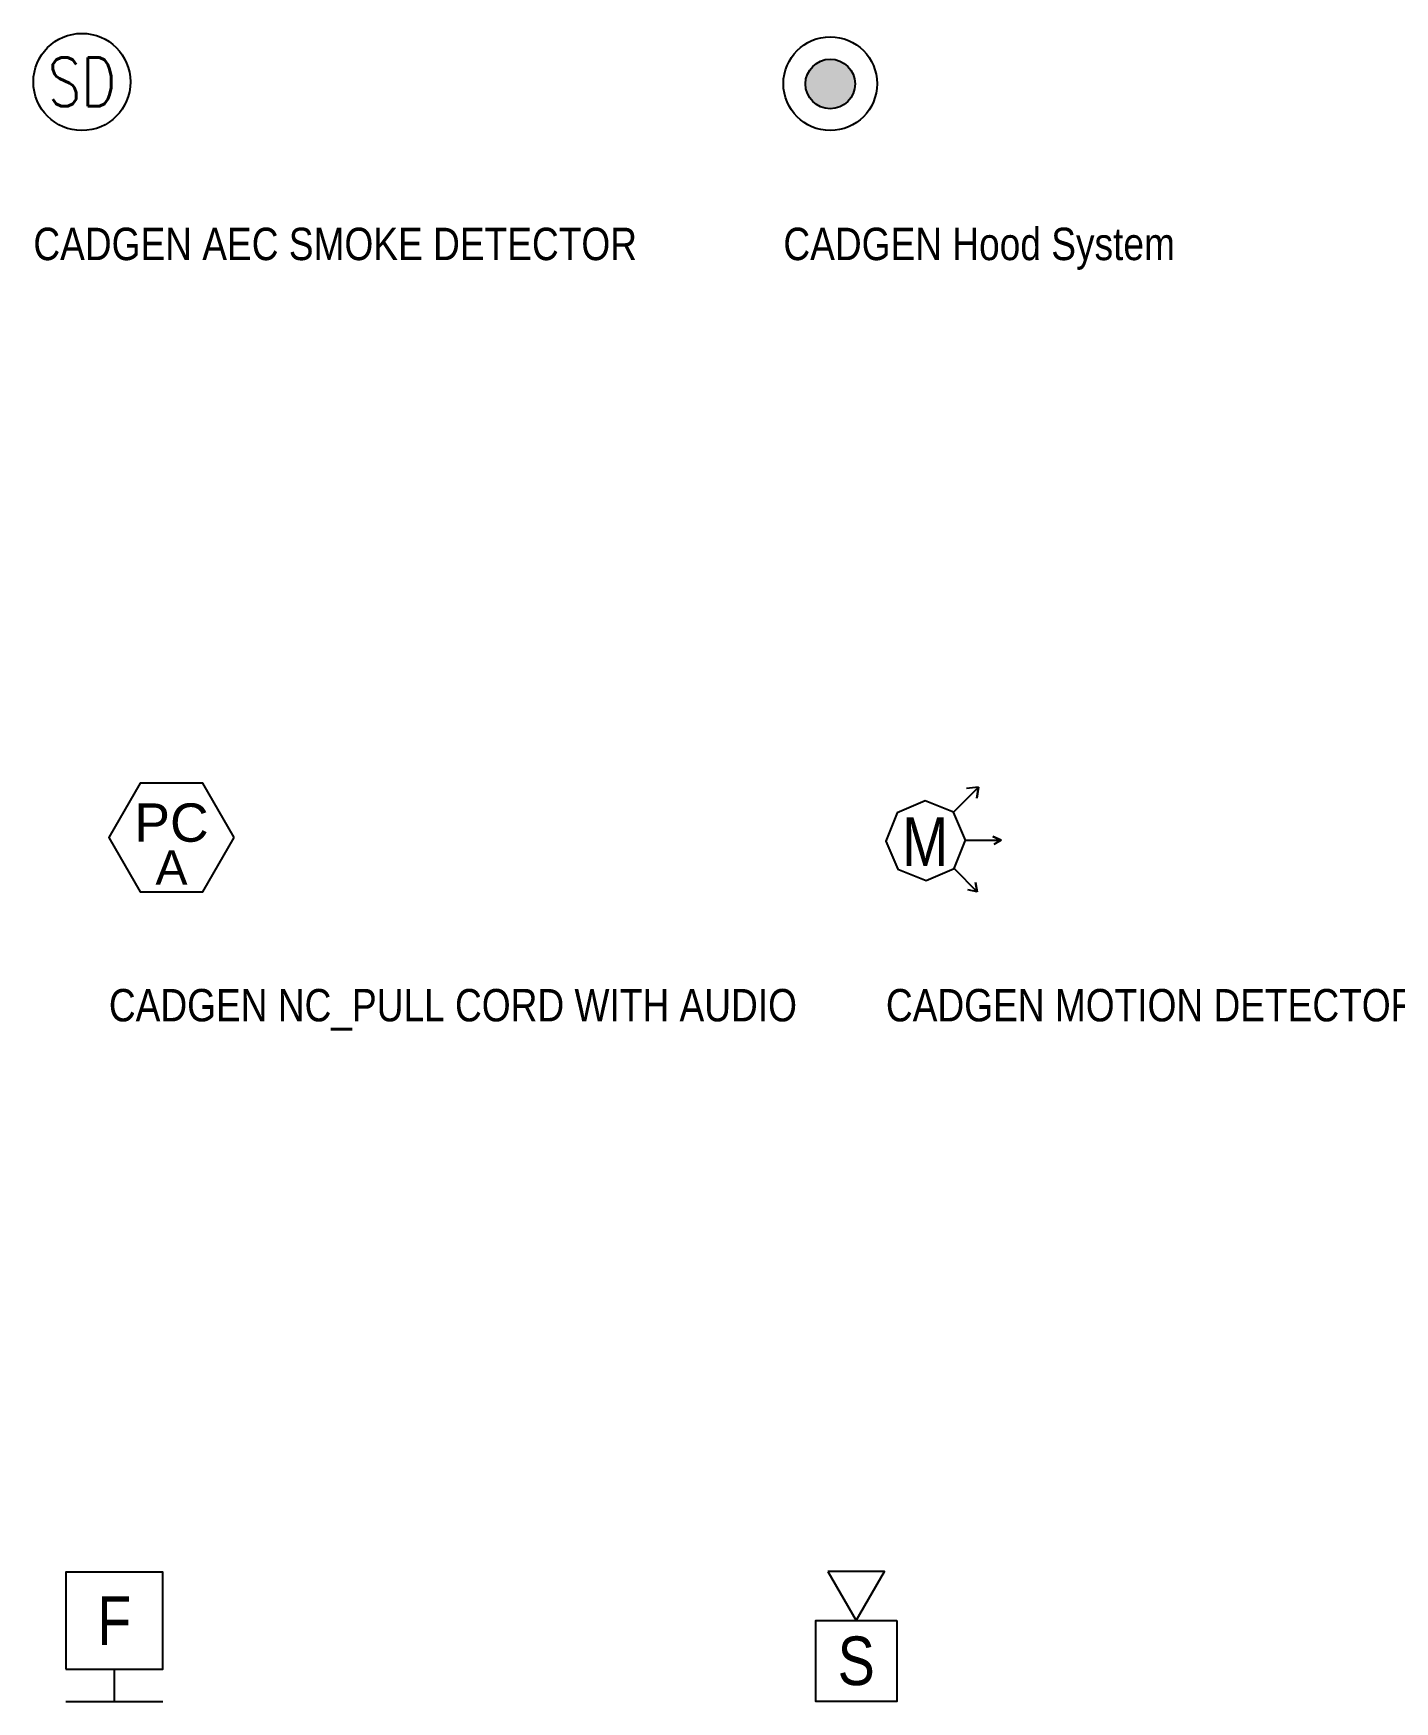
# Model space of a CAD drawing. Extents: x 0 to 1678, y -24 to 1301.
# Drawn here: x 562 to 814.3, y 314 to 623 of the extents above; entities that cross this region are included whole.
import ezdxf
from ezdxf.enums import TextEntityAlignment as Align

# ---------------------------------------------------------------- set-up
doc = ezdxf.new("R2010")
doc.units = 0
doc.header["$MEASUREMENT"] = 0
doc.layers.add('FA-Riser', color=7, linetype='Continuous')
doc.styles.add('AMTS', font='ARIALN.TTF', dxfattribs={"height": 9})
doc.styles.add('Arial', font='arial.ttf')
doc.styles.add('ROMANS', font='ROMANS.shx', dxfattribs={"height": 9})

# ---------------------------------------------------------------- blocks, each defined once
blk = doc.blocks.new('CADGEN Hood System')
h = blk.add_hatch(color=0)
edge = h.paths.add_edge_path()
edge.add_arc((0.01, -0.05), 4.6, 0, 360)
at = {"color": 0}
blk.add_circle((0, 0), 8.68, dxfattribs=at)
at = {"color": 0, "linetype": 'Continuous'}
blk.add_circle((0.01, -0.05), 4.6, dxfattribs=at)
at = {"color": 0, "lineweight": 30, "flags": 104}
blk.add_attdef('DeviceAttributes', text='', height=9, dxfattribs=at).set_placement((13.18, -4.18), align=Align.TOP_LEFT)
blk = doc.blocks.new('CADGEN MOTION DETECTOR WIDE ANGLE')
at = {"color": 0, "lineweight": -2}
for p, q in [((5.25, 5.46), (9.88, 10.1)), ((9.88, 10.1), (7.68, 9.83)), ((9.88, 10.1), (9.57, 8.02)), ((9.57, 8.02), (9.88, 10.1)), ((7.47, 0.28), (14.07, 0.28)), ((14.07, 0.28), (12.53, 0.96)), ((12.53, 0.96), (14.07, 0.28)), ((14.07, 0.28), (12.7, -0.54)), ((5.38, -4.97), (9.65, -9.3)), ((9.65, -9.3), (7.88, -8.92)), ((9.65, -9.3), (9.31, -7.59)), ((9.31, -7.59), (9.65, -9.3))]:
    blk.add_line(p, q, dxfattribs=at)
blk.add_lwpolyline([(5.38, -4.97), (7.47, 0.28), (5.25, 5.46), (0, 7.56), (-5.19, 5.33), (-7.28, 0.08), (-5.05, -5.1), (0.19, -7.2)], close=True, dxfattribs=at)
at = {"color": 7, "linetype": 'Continuous', "lineweight": -2, "insert": (0, 0), "char_height": 9, "attachment_point": 5, "style": 'AMTS'}
blk.add_mtext('M', dxfattribs=at)
at = {"color": 0, "lineweight": 30, "flags": 104}
blk.add_attdef('DeviceAttributes', text='', height=9, dxfattribs=at).set_placement((18.57, -4.8), align=Align.TOP_LEFT)
blk = doc.blocks.new('CADGEN SIREN')
at = {"color": 0, "linetype": 'ByBlock', "lineweight": -2}
for points in [[(-5.25, 24.1), (0, 15), (5.25, 24.1)], [(7.5, 15), (7.5, 0), (-7.5, 0), (-7.5, 15)]]:
    blk.add_lwpolyline(points, close=True, dxfattribs=at)
at = {"color": 7, "linetype": 'ByBlock', "lineweight": -2, "insert": (0, 7.5), "char_height": 9, "attachment_point": 5, "style": 'AMTS'}
blk.add_mtext('S', dxfattribs=at)
at = {"color": 0, "lineweight": 30, "flags": 104}
blk.add_attdef('DeviceAttributes', text='', height=9, dxfattribs=at).set_placement((12, 4.5), align=Align.TOP_LEFT)
blk = doc.blocks.new('CADGEN AEC PULL STATION')
for p, q in [((0, 6), (0, 0)), ((-9, 0), (9, 0))]:
    blk.add_line(p, q)
blk.add_lwpolyline([(-9, 6), (9, 6), (9, 24), (-9, 24)], close=True)
at = {"style": 'ROMANS'}
blk.add_attdef('F', text='', height=9, dxfattribs=at).set_placement((0, 15), align=Align.MIDDLE_CENTER)
at = {"color": 0, "lineweight": 30, "flags": 104}
blk.add_attdef('DeviceAttributes', text='', height=9, dxfattribs=at).set_placement((13.5, 4.5), align=Align.TOP_LEFT)
blk = doc.blocks.new('CADGEN AEC SMOKE DETECTOR')
blk.add_circle((-0.38, -0.7), 9)
at = {"style": 'ROMANS', "width": 0.8}
blk.add_text('SD', height=9, dxfattribs=at).set_placement((-0.38, -0.7), align=Align.MIDDLE_CENTER)
at = {"color": 0, "lineweight": 30, "flags": 104}
blk.add_attdef('DeviceAttributes', text='', height=9, dxfattribs=at).set_placement((13.12, -5.2), align=Align.TOP_LEFT)
blk = doc.blocks.new('CADGEN NC_PULL CORD WITH AUDIO')
at = {"flags": 128}
blk.add_lwpolyline([(11.6, 0), (5.8, 10.05), (-5.8, 10.05), (-11.6, 0), (-5.8, -10.05), (5.8, -10.05)], close=True, dxfattribs=at)
at = {"style": 'Arial'}
for s, height, p in [('PC', 7.102, (0, 2.77)), ('A', 6.39, (0, -5.54))]:
    blk.add_text(s, height=height, dxfattribs=at).set_placement(p, align=Align.MIDDLE_CENTER)
at = {"color": 0, "lineweight": 30, "flags": 104}
blk.add_attdef('DeviceAttributes', text='', height=9, dxfattribs=at).set_placement((16.1, -5.55), align=Align.TOP_LEFT)

msp = doc.modelspace()

# ---------------------------------------------------------------- block references
for name, p in [('CADGEN AEC SMOKE DETECTOR', (571.38, 614.7)), ('CADGEN Hood System', (709.68, 613.68)), ('CADGEN NC_PULL CORD WITH AUDIO', (587.6, 474.05)), ('CADGEN MOTION DETECTOR WIDE ANGLE', (727.28, 473.3)), ('CADGEN SIREN', (714.5, 314))]:
    msp.add_blockref(name, p)
ref = msp.add_blockref('CADGEN AEC PULL STATION', (577, 314))
ref.add_attrib('F', 'F', dxfattribs={"height": 9, "style": 'AMTS'}).set_placement((577, 329), align=Align.MIDDLE_CENTER)

# ---------------------------------------------------------------- texts
at = {"layer": 'FA-Riser', "char_height": 6, "attachment_point": 1, "style": 'AMTS'}
for s, insert in [('CADGEN Hood System', (701, 587)), ('CADGEN AEC SMOKE DETECTOR', (562, 587)), ('CADGEN NC_PULL CORD WITH AUDIO', (576, 446)), ('CADGEN MOTION DETECTOR WIDE ANGLE', (720, 446))]:
    msp.add_mtext(s, dxfattribs=dict(at, insert=insert))

doc.saveas('drawing.dxf')
